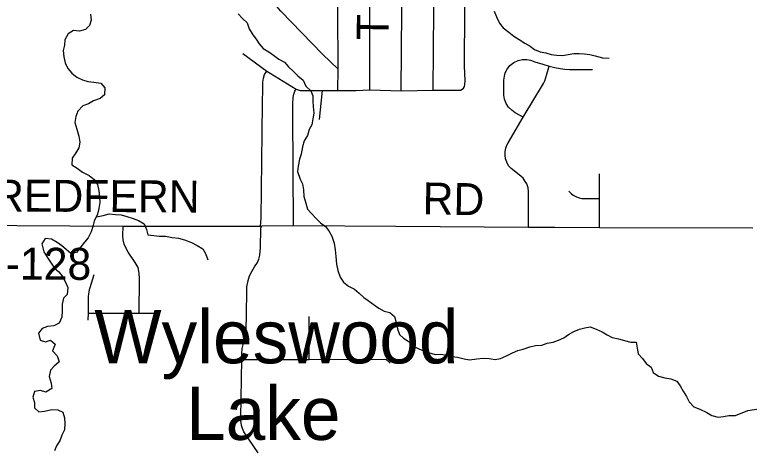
# Model space of a CAD drawing. Extents: x 0 to 34, y 0 to 22.
# Drawn here: x 3.009 to 4.316, y 18.942 to 19.711 of the extents above; entities that cross this region are included whole.
import ezdxf

# ---------------------------------------------------------------- set-up
doc = ezdxf.new("R2010")
doc.units = 0
for name, color, linetype in [('GM_X_Minor_Lake_Text', 7, 'Continuous'), ('GM_X_Minor_River', 7, 'Continuous'), ('GM_X_Township_Road', 7, 'Continuous'), ('GM_X_Township_Road_Text', 7, 'Continuous')]:
    doc.layers.add(name, color=color, linetype=linetype)

msp = doc.modelspace()

# ---------------------------------------------------------------- linework, layer by layer
at = {"layer": 'GM_X_Minor_River'}
for points in [[(3.8619, 19.7175), (3.8662, 19.7077), (3.8717, 19.6964), (3.8782, 19.6881), (3.8882, 19.6802), (3.8967, 19.6735), (3.9062, 19.6672), (3.9162, 19.6608), (3.9261, 19.6553), (3.9338, 19.6493), (3.9437, 19.6456), (3.9536, 19.6435), (3.9631, 19.6409), (3.973, 19.6395), (3.9837, 19.6389), (3.9935, 19.6409), (4.0034, 19.6426), (4.0132, 19.6427), (4.0227, 19.6421), (4.0322, 19.6407), (4.0418, 19.6381), (4.0547, 19.6349), (4.0665, 19.6339)], [(3.144, 19.7125), (3.1453, 19.7015), (3.1423, 19.6923), (3.1348, 19.6854), (3.1246, 19.6822), (3.114, 19.6832), (3.1042, 19.6774), (3.0986, 19.6667), (3.0976, 19.6572), (3.0954, 19.6476), (3.0963, 19.6366), (3.0988, 19.6256), (3.1034, 19.6158), (3.1107, 19.6076), (3.1199, 19.6005), (3.1295, 19.5953), (3.1394, 19.5924), (3.1497, 19.5917), (3.1626, 19.5896), (3.1695, 19.5813), (3.1686, 19.5688), (3.161, 19.5626), (3.1493, 19.5583), (3.1403, 19.5529), (3.1305, 19.5493), (3.1215, 19.5401), (3.1178, 19.5305), (3.116, 19.5199), (3.1196, 19.5078), (3.1231, 19.4953), (3.1248, 19.4847), (3.1234, 19.4744), (3.1178, 19.4656), (3.1115, 19.456), (3.1109, 19.4446), (3.1201, 19.4383), (3.13, 19.4312), (3.1419, 19.4256), (3.1503, 19.4185), (3.1565, 19.4095), (3.1589, 19.3981), (3.1602, 19.3875), (3.1603, 19.3776), (3.1589, 19.3666), (3.1564, 19.3567), (3.1508, 19.3441), (3.1483, 19.3345), (3.145, 19.325), (3.1398, 19.3143), (3.1335, 19.307), (3.1267, 19.2982), (3.1193, 19.2886), (3.109, 19.2869), (3.101, 19.2936), (3.0933, 19.3004), (3.0849, 19.3064), (3.0749, 19.3123), (3.0635, 19.3133), (3.0576, 19.3037), (3.0608, 19.2897), (3.067, 19.2799), (3.0743, 19.2697), (3.0801, 19.2607), (3.0874, 19.254), (3.094, 19.2457), (3.0994, 19.2359), (3.1037, 19.2261), (3.1027, 19.2139), (3.096, 19.207), (3.0938, 19.1963), (3.0936, 19.1849), (3.0933, 19.1735), (3.0885, 19.1628), (3.0787, 19.1577), (3.0677, 19.1568), (3.0579, 19.1533), (3.0515, 19.1449), (3.0544, 19.1327), (3.0639, 19.1294), (3.073, 19.1322), (3.0814, 19.1251), (3.0762, 19.1133), (3.0847, 19.1046), (3.0882, 19.094), (3.0796, 19.0863)], [(3.4064, 19.7132), (3.4141, 19.7049), (3.4225, 19.697), (3.4264, 19.6861), (3.4326, 19.6759), (3.4388, 19.668), (3.4442, 19.6597), (3.4512, 19.6511), (3.4611, 19.6455), (3.4692, 19.6395), (3.4787, 19.6324), (3.4891, 19.6272), (3.496, 19.619), (3.5044, 19.6107), (3.5129, 19.6029), (3.5221, 19.595), (3.5272, 19.5844), (3.536, 19.5762), (3.5395, 19.5671), (3.5393, 19.5576), (3.5402, 19.5481), (3.5414, 19.5364), (3.5397, 19.5261), (3.5375, 19.5158), (3.5331, 19.5074), (3.5298, 19.4963), (3.5242, 19.4871), (3.5209, 19.4761), (3.5184, 19.4635), (3.5159, 19.4544), (3.5134, 19.4418), (3.5124, 19.4323), (3.5167, 19.419), (3.521, 19.4103), (3.523, 19.3997), (3.5235, 19.388), (3.5271, 19.3762), (3.5299, 19.3656), (3.5364, 19.3581), (3.5453, 19.3487), (3.5533, 19.3412), (3.5618, 19.3349), (3.5676, 19.327), (3.573, 19.3176), (3.5773, 19.3051), (3.579, 19.2933), (3.5803, 19.2812), (3.5816, 19.2675), (3.584, 19.2562), (3.588, 19.2448), (3.5941, 19.2358), (3.603, 19.2287), (3.6137, 19.2231), (3.6217, 19.216), (3.6302, 19.2085), (3.6378, 19.2029), (3.6466, 19.1966), (3.657, 19.1895), (3.6665, 19.1843), (3.6761, 19.1814), (3.6845, 19.1743), (3.6877, 19.1637), (3.6901, 19.1527), (3.6936, 19.1428), (3.7005, 19.1361), (3.709, 19.1305), (3.7174, 19.1223), (3.7289, 19.1163), (3.7449, 19.1104), (3.7567, 19.1072), (3.767, 19.1073), (3.7769, 19.1055), (3.7871, 19.1034), (3.7967, 19.102), (3.8085, 19.0995), (3.8183, 19.0977), (3.8312, 19.0994), (3.8426, 19.1003), (3.8529, 19.1001), (3.8635, 19.0983), (3.873, 19.0999), (3.8836, 19.1046), (3.8945, 19.1101), (3.904, 19.114), (3.9138, 19.1164), (3.9255, 19.1207)], [(3.1544, 19.3521), (3.1663, 19.3545), (3.1773, 19.3569), (3.1887, 19.3559), (3.1985, 19.3553), (3.2088, 19.3524), (3.2199, 19.3487), (3.2294, 19.3454), (3.2394, 19.3391), (3.2433, 19.3293), (3.2457, 19.3198), (3.2567, 19.3184), (3.2662, 19.3174), (3.2772, 19.3172), (3.289, 19.3151), (3.3004, 19.3137), (3.3111, 19.3108), (3.3237, 19.306), (3.3336, 19.3008), (3.3436, 19.2949), (3.3486, 19.2866), (3.3529, 19.2752)], [(3.9255, 19.1207), (3.9357, 19.1228), (3.9467, 19.1237), (3.9562, 19.1272), (3.9668, 19.1289), (3.9766, 19.1324), (3.9857, 19.1363), (3.994, 19.1425), (4.0038, 19.148), (4.0136, 19.1519), (4.0231, 19.1543), (4.0325, 19.1559), (4.0436, 19.1519), (4.0539, 19.1471), (4.0631, 19.1419), (4.0719, 19.1371), (4.0833, 19.1349), (4.094, 19.1316), (4.105, 19.1291), (4.1145, 19.1289), (4.1162, 19.1183), (4.1178, 19.1084), (4.1259, 19.1001), (4.1324, 19.0911), (4.1413, 19.0844), (4.1448, 19.0749), (4.1544, 19.0686), (4.1654, 19.0657), (4.1761, 19.0636), (4.1871, 19.0595), (4.1929, 19.0512), (4.198, 19.0418), (4.2038, 19.032), (4.2085, 19.0229), (4.2169, 19.0136), (4.2276, 19.0099), (4.2402, 19.0036), (4.249, 18.9984), (4.2601, 18.9955), (4.2699, 18.9968), (4.2794, 18.9984), (4.2912, 18.9982), (4.3133, 19.0073)], [(3.0796, 19.0863), (3.0729, 19.079), (3.0704, 19.0676), (3.0739, 19.0562), (3.0752, 19.0464), (3.0646, 19.0398), (3.0551, 19.0427), (3.0441, 19.041), (3.0412, 19.0311), (3.0443, 19.0213), (3.0441, 19.0118), (3.0521, 19.0047), (3.062, 19.0059), (3.0753, 19.0088), (3.0859, 19.0085), (3.0947, 19.0045), (3.0975, 18.9942), (3.0983, 18.9844), (3.0977, 18.973), (3.0929, 18.9634), (3.0896, 18.9535), (3.0836, 18.9443), (3.08, 18.9355)], [(4.3133, 19.0073), (4.3325, 19.0105)]]:
    msp.add_lwpolyline(points, dxfattribs=at)
at = {"layer": 'GM_X_Township_Road'}
for p, q in [((3.5515, 19.5253), (3.5566, 19.5764)), ((3.5329, 19.098), (3.5329, 19.1747))]:
    msp.add_line(p, q, dxfattribs=at)
for points in [[(3.5842, 19.6148), (3.5569, 19.6412), (3.4827, 19.718), (3.4782, 19.7225), (3.4748, 19.7271), (3.4727, 19.7316), (3.4715, 19.7364), (3.47, 19.7445), (3.4703, 19.7572), (3.4719, 19.8611)], [(3.584, 19.5766), (3.5842, 19.6148), (3.5839, 19.7187), (3.5852, 19.8611)], [(3.6406, 19.5775), (3.6409, 19.7183), (3.6419, 19.8614)], [(3.6968, 19.5762), (3.6977, 19.7187), (3.6985, 19.8612)], [(3.7536, 19.5774), (3.7548, 19.7194), (3.7556, 19.8613)], [(3.8075, 19.5805), (3.809, 19.5839), (3.8099, 19.5872), (3.8104, 19.5939), (3.809, 19.6202), (3.8097, 19.7194), (3.8108, 19.8611)], [(3.415, 19.6422), (3.4577, 19.611), (3.4636, 19.6074)], [(3.9136, 19.5289), (3.8994, 19.5371), (3.8933, 19.5414), (3.8877, 19.5467), (3.8832, 19.5537), (3.8803, 19.5611), (3.8793, 19.5681), (3.8793, 19.5948), (3.8801, 19.602), (3.8815, 19.6078), (3.885, 19.6146), (3.8898, 19.6209), (3.8967, 19.6263), (3.9044, 19.63), (3.9124, 19.6316), (3.9202, 19.6318), (3.9268, 19.6304), (3.9344, 19.6277), (3.9483, 19.6234), (3.9596, 19.6199), (3.9699, 19.6176), (3.9794, 19.6156), (3.9878, 19.6146), (3.996, 19.6139), (4.0371, 19.6141)], [(3.9232, 19.3333), (3.923, 19.3968), (3.9224, 19.4037), (3.9198, 19.4105), (3.9171, 19.415), (3.9134, 19.4204), (3.9095, 19.4243), (3.8922, 19.4378), (3.8877, 19.4425), (3.8846, 19.4489), (3.8822, 19.4551), (3.8815, 19.4615), (3.8813, 19.4682), (3.8828, 19.4742), (3.8844, 19.4791), (3.8869, 19.4834), (3.9136, 19.5289), (3.9498, 19.5891), (3.952, 19.594), (3.9541, 19.5998), (3.9557, 19.6059), (3.9596, 19.6199)], [(3.4462, 19.3355), (3.4475, 19.3491), (3.4501, 19.553), (3.4506, 19.5811), (3.4506, 19.5912), (3.4515, 19.5983), (3.4537, 19.6048), (3.4577, 19.611)], [(3.4636, 19.6074), (3.51, 19.5792), (3.5134, 19.5775), (3.5169, 19.5766), (3.5566, 19.5764), (3.584, 19.5766), (3.6158, 19.5764), (3.6406, 19.5775), (3.6968, 19.5762), (3.7536, 19.5774), (3.7858, 19.5774), (3.7966, 19.577), (3.802, 19.5774), (3.8051, 19.5789), (3.8075, 19.5805)], [(3.5048, 19.3365), (3.5036, 19.536), (3.504, 19.5525), (3.5045, 19.5639), (3.5057, 19.5701), (3.5074, 19.5752), (3.51, 19.5792)], [(4.0494, 19.333), (4.0494, 19.3843), (4.0494, 19.4282)], [(3.9946, 19.3975), (3.9987, 19.3931), (4.0027, 19.3904), (4.0085, 19.3872), (4.0132, 19.3856), (4.0178, 19.3846), (4.0238, 19.3842), (4.0494, 19.3843)], [(2.9178, 19.3368), (3.2018, 19.3353), (3.4462, 19.3355), (3.449, 19.3358), (3.5048, 19.3365), (3.6872, 19.3352), (3.9232, 19.3333), (3.9701, 19.3337), (4.0494, 19.333), (4.322, 19.3322)], [(3.2308, 19.1807), (3.2311, 19.2415), (3.2308, 19.2517), (3.2285, 19.2619), (3.2235, 19.2708), (3.2111, 19.2892), (3.2068, 19.2967), (3.2041, 19.3033), (3.2018, 19.3109), (3.2015, 19.3188), (3.2018, 19.3353)], [(3.442, 18.9317), (3.4165, 18.9696), (3.4141, 18.9751), (3.4126, 18.9804), (3.4117, 18.9851), (3.4114, 18.9897), (3.4112, 18.9947), (3.4131, 19.0983), (3.4131, 19.1081), (3.4138, 19.1174), (3.416, 19.1272), (3.4181, 19.1348), (3.42, 19.1427), (3.4217, 19.1716), (3.4222, 19.2276), (3.4243, 19.2386), (3.427, 19.247), (3.4308, 19.2544), (3.4358, 19.2627), (3.441, 19.2706), (3.4432, 19.2766), (3.4451, 19.2837), (3.446, 19.2904), (3.4464, 19.2966), (3.4472, 19.3319), (3.449, 19.3358)], [(3.14, 19.1683), (3.1402, 19.1805), (3.1405, 19.2058), (3.1405, 19.2101), (3.1413, 19.2147), (3.1415, 19.2186), (3.1425, 19.2226), (3.1432, 19.2259), (3.1505, 19.2494)], [(3.1402, 19.1805), (3.2308, 19.1807), (3.2635, 19.1803)], [(3.4131, 19.0983), (3.5329, 19.098), (3.669, 19.0984), (3.6771, 19.0916)]]:
    msp.add_lwpolyline(points, dxfattribs=at)

# ---------------------------------------------------------------- texts
at = {"layer": 'GM_X_Minor_Lake_Text'}
for s, rotation, p in [('Wyleswood', 359.9857, (3.1508, 19.0913)), ('Lake', 359.9856, (3.3139, 18.955))]:
    msp.add_text(s, height=0.09475, rotation=rotation, dxfattribs=at).set_placement(p)
at = {"layer": 'GM_X_Township_Road_Text'}
for s, height, rotation, p in [('T', 0.0568, 89.28, (3.6741, 19.6657)), ('REDFERN', 0.05682, 359.6975, (2.9706, 19.3614)), ('RD', 0.05682, 359.0128, (3.7342, 19.3563)), ('T-128', 0.05682, 359.7172, (2.9467, 19.2406))]:
    msp.add_text(s, height=height, rotation=rotation, dxfattribs=at).set_placement(p)

doc.saveas('drawing.dxf')
